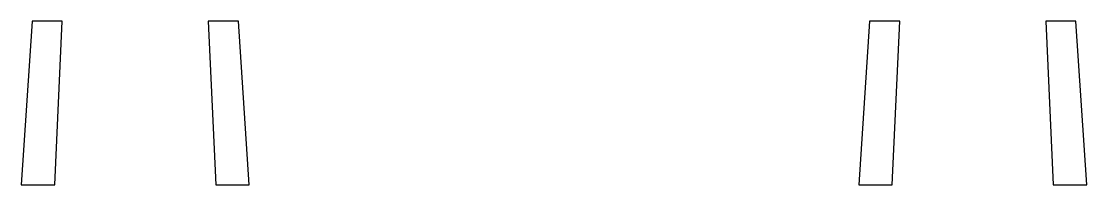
# Model space of a CAD drawing. Extents: x -3.46 to 3.46, y 2.95 to 4.01.
import ezdxf

# ---------------------------------------------------------------- set-up
doc = ezdxf.new("R2010")
doc.units = 0
doc.layers.add('DOORS', color=3, linetype='CONTINUOUS')

msp = doc.modelspace()

# ---------------------------------------------------------------- linework, layer by layer
at = {"layer": 'DOORS'}
for points in [[(-3.1938, 4.01, -0.9362), (-3.39, 4.01, -1.41), (-3.46, 2.95, -1.41), (-3.2433, 2.95, -0.8867)], [(-2.05, 4.01, -1.41), (-2.2462, 4.01, -0.9362), (-2.1967, 2.95, -0.8867), (-1.98, 2.95, -1.41)], [(2.2462, 4.01, -0.9362), (2.05, 4.01, -1.41), (1.98, 2.95, -1.41), (2.1967, 2.95, -0.8867)], [(3.39, 4.01, -1.41), (3.1938, 4.01, -0.9362), (3.2433, 2.95, -0.8867), (3.46, 2.95, -1.41)]]:
    msp.add_3dface(points, dxfattribs=at)

doc.saveas('drawing.dxf')
